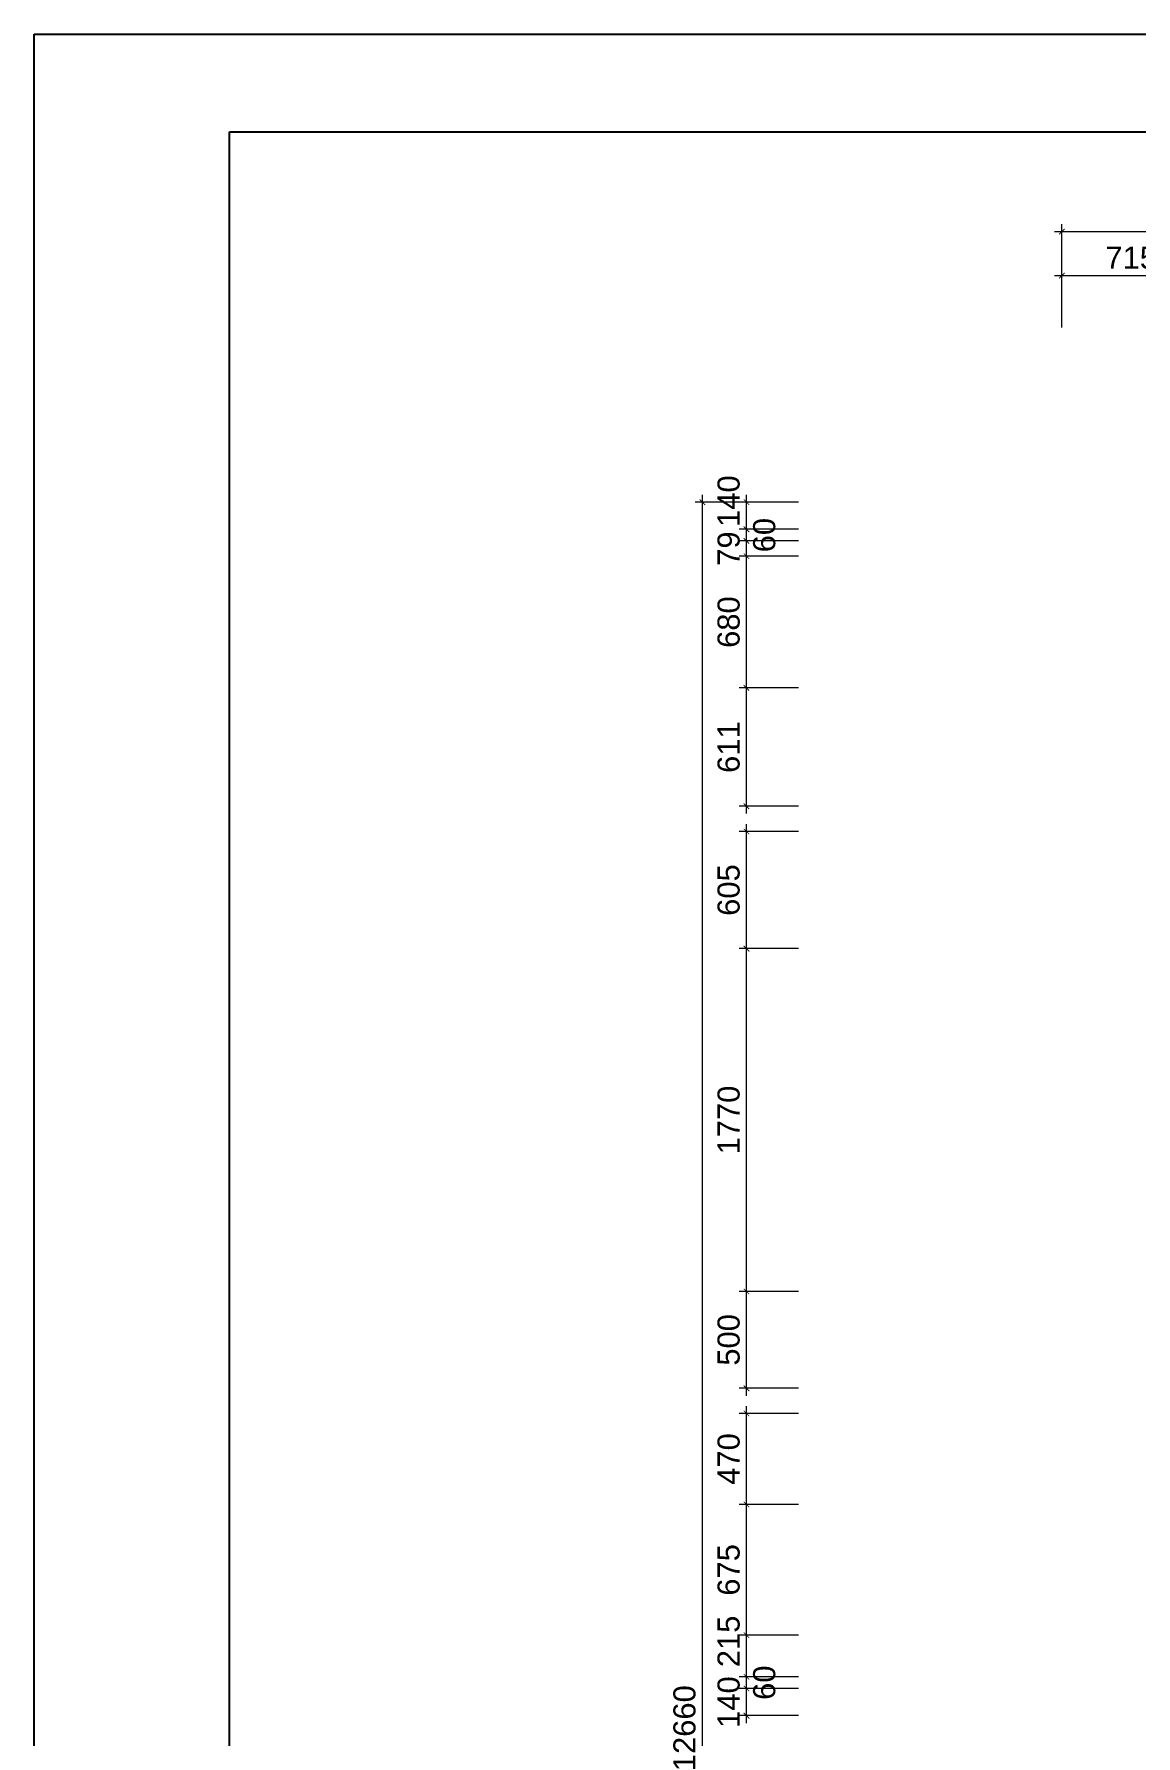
# Model space of a CAD drawing. Header units: millimetres. Extents: x 52288 to 100065, y -25566 to 18368.
# Drawn here: x 74865 to 80555, y 9581 to 18368 of the extents above; entities that cross this region are included whole.
import ezdxf

# ---------------------------------------------------------------- set-up
doc = ezdxf.new("R2010")
doc.units = ezdxf.units.MM
doc.layers.get('0').update_dxf_attribs({"color": 255})
doc.layers.add('SH-尺寸标注', color=32, linetype='Continuous')
doc.layers.add('图框', color=4, linetype='Continuous')
doc.styles.get("Standard").update_dxf_attribs({"font": 'arial.ttf'})
doc.dimstyles.new('D_16_2.35', dxfattribs={"dimtxt": 114.285719, "dimasz": 28.57143, "dimexe": 38.09524, "dimexo": 0, "dimgap": 0, "dimtad": 1, "dimdec": 0, "dimzin": 1, "dimdsep": 46, "dimtxsty": 'Standard', "dimblk": 'ARCHTICK', "dimcen": 0.09, "dimdle": 38.09524, "dimclrd": 32, "dimclre": 32, "dimclrt": 2, "dimadec": 0, "dimazin": 0, "dimtfac": 1, "dimtdec": 4, "dimtix": 1, "dimtmove": 2, "dimatfit": 3, "dimfxl": 268.57143, "dimfxlon": 1, "dimtolj": 1, "dimtzin": 0, "dimlwd": 9, "dimlwe": 9, "dimarcsym": 0})

# ---------------------------------------------------------------- blocks, each defined once
blk = doc.blocks.new('_Frame1752725')
at = {"layer": '图框', "linetype": 'Continuous'}
for p, q in [((32201, 1364), (32201, 43368)), ((32201, 43368), (91601, 43368)), ((34582, 42177), (90410, 42177)), ((34582, 2554), (34582, 42177))]:
    blk.add_line(p, q, dxfattribs=at)
blk = doc.blocks.new('_ArchTick')
at = {"color": 0, "linetype": 'ByBlock', "const_width": 0.15}
blk.add_lwpolyline([(-0.5, -0.5), (0.5, 0.5)], dxfattribs=at)
blk = doc.blocks.new('*D46')
at = {"layer": 'Defpoints', "color": 0, "linetype": 'Continuous', "transparency": 16777216}
for p in [(91758.9, 17348.1), (80172.9, 17079.6), (91758.9, 17079.6)]:
    blk.add_point(p, dxfattribs=at)
at = {"layer": 'SH-尺寸标注', "color": 32, "linetype": 'Continuous', "lineweight": 9, "transparency": 16777216}
for p, q in [((80134.8, 17348.1), (91797, 17348.1)), ((80172.9, 17079.6), (80172.9, 17386.2)), ((91758.9, 17079.6), (91758.9, 17386.2))]:
    blk.add_line(p, q, dxfattribs=at)
at = {"layer": 'SH-尺寸标注', "color": 32, "linetype": 'Continuous', "lineweight": 9, "transparency": 16777216, "xscale": 28.57142986910685, "yscale": 28.57142986910685, "zscale": 28.57142986910685, "rotation": 180}
blk.add_blockref('_ArchTick', (80172.9, 17348.1), dxfattribs=at)
at = {"layer": 'SH-尺寸标注', "color": 32, "linetype": 'Continuous', "lineweight": 9, "transparency": 16777216, "xscale": 28.57142986910685, "yscale": 28.57142986910685, "zscale": 28.57142986910685}
blk.add_blockref('_ArchTick', (91758.9, 17348.1), dxfattribs=at)
at = {"layer": 'SH-尺寸标注', "color": 2, "linetype": 'Continuous', "transparency": 16777216, "insert": (85965.9, 17440.1), "char_height": 114.29, "attachment_point": 5}
blk.add_mtext('\\A1;11586', dxfattribs=at)
blk = doc.blocks.new('*D48')
at = {"layer": 'Defpoints', "color": 0, "linetype": 'Continuous', "transparency": 16777216}
for p in [(78316.3, 15951.3), (78584.9, 15951.3), (78584.9, 3291.3)]:
    blk.add_point(p, dxfattribs=at)
at = {"layer": 'SH-尺寸标注', "color": 32, "linetype": 'Continuous', "lineweight": 9, "transparency": 16777216}
for p, q in [((78584.9, 15951.3), (78278.2, 15951.3)), ((78316.3, 3253.2), (78316.3, 15989.4)), ((78584.9, 3291.3), (78278.2, 3291.3))]:
    blk.add_line(p, q, dxfattribs=at)
at = {"layer": 'SH-尺寸标注', "color": 32, "linetype": 'Continuous', "lineweight": 9, "transparency": 16777216, "xscale": 28.57142986910685, "yscale": 28.57142986910685, "zscale": 28.57142986910685}
for p, rotation in [((78316.3, 15951.3), 90), ((78316.3, 3291.3), 270)]:
    blk.add_blockref('_ArchTick', p, dxfattribs=dict(at, rotation=rotation))
at = {"layer": 'SH-尺寸标注', "color": 2, "linetype": 'Continuous', "transparency": 16777216, "insert": (78224.3, 9621.3), "char_height": 114.29, "attachment_point": 5, "rotation": 90}
blk.add_mtext('\\A1;12660', dxfattribs=at)
blk = doc.blocks.new('*D57')
at = {"layer": 'Defpoints', "color": 0, "linetype": 'Continuous', "transparency": 16777216}
for p in [(78544.2, 9826.3), (78812.8, 9826.3), (78812.8, 9686.3)]:
    blk.add_point(p, dxfattribs=at)
at = {"layer": 'SH-尺寸标注', "color": 32, "linetype": 'Continuous', "lineweight": 9, "transparency": 16777216}
for p, q in [((78544.2, 9648.2), (78544.2, 9864.4)), ((78812.8, 9826.3), (78506.2, 9826.3)), ((78812.8, 9686.3), (78506.2, 9686.3))]:
    blk.add_line(p, q, dxfattribs=at)
at = {"layer": 'SH-尺寸标注', "color": 32, "linetype": 'Continuous', "lineweight": 9, "transparency": 16777216, "xscale": 28.57142986910685, "yscale": 28.57142986910685, "zscale": 28.57142986910685}
for p, rotation in [((78544.2, 9826.3), 90), ((78544.2, 9686.3), 270)]:
    blk.add_blockref('_ArchTick', p, dxfattribs=dict(at, rotation=rotation))
at = {"layer": 'SH-尺寸标注', "color": 2, "linetype": 'Continuous', "transparency": 16777216, "insert": (78452.3, 9756.3), "char_height": 114.29, "attachment_point": 5, "rotation": 90}
blk.add_mtext('\\A1;140', dxfattribs=at)
blk = doc.blocks.new('*D58')
at = {"layer": 'Defpoints', "color": 0, "linetype": 'Continuous', "transparency": 16777216}
for p in [(78544.2, 9886.3), (78812.8, 9886.3), (78812.8, 9826.3)]:
    blk.add_point(p, dxfattribs=at)
at = {"layer": 'SH-尺寸标注', "color": 32, "linetype": 'Continuous', "lineweight": 9, "transparency": 16777216}
for p, q in [((78812.8, 9886.3), (78506.2, 9886.3)), ((78544.2, 9788.2), (78544.2, 9924.4)), ((78812.8, 9826.3), (78506.2, 9826.3))]:
    blk.add_line(p, q, dxfattribs=at)
at = {"layer": 'SH-尺寸标注', "color": 32, "linetype": 'Continuous', "lineweight": 9, "transparency": 16777216, "xscale": 28.57142986910685, "yscale": 28.57142986910685, "zscale": 28.57142986910685}
for p, rotation in [((78544.2, 9886.3), 90), ((78544.2, 9826.3), 270)]:
    blk.add_blockref('_ArchTick', p, dxfattribs=dict(at, rotation=rotation))
at = {"layer": 'SH-尺寸标注', "color": 2, "linetype": 'Continuous', "transparency": 16777216, "insert": (78636.2, 9856.3), "char_height": 114.29, "attachment_point": 5, "rotation": 90}
blk.add_mtext('\\A1;60', dxfattribs=at)
blk = doc.blocks.new('*D59')
at = {"layer": 'Defpoints', "color": 0, "linetype": 'Continuous', "transparency": 16777216}
for p in [(78544.2, 10101.3), (78812.8, 10101.3), (78812.8, 9886.3)]:
    blk.add_point(p, dxfattribs=at)
at = {"layer": 'SH-尺寸标注', "color": 32, "linetype": 'Continuous', "lineweight": 9, "transparency": 16777216}
for p, q in [((78544.2, 9848.2), (78544.2, 10139.4)), ((78812.8, 10101.3), (78506.2, 10101.3)), ((78812.8, 9886.3), (78506.2, 9886.3))]:
    blk.add_line(p, q, dxfattribs=at)
at = {"layer": 'SH-尺寸标注', "color": 32, "linetype": 'Continuous', "lineweight": 9, "transparency": 16777216, "xscale": 28.57142986910685, "yscale": 28.57142986910685, "zscale": 28.57142986910685}
for p, rotation in [((78544.2, 10101.3), 90), ((78544.2, 9886.3), 270)]:
    blk.add_blockref('_ArchTick', p, dxfattribs=dict(at, rotation=rotation))
at = {"layer": 'SH-尺寸标注', "color": 2, "linetype": 'Continuous', "transparency": 16777216, "insert": (78452.3, 10069.4), "char_height": 114.29, "attachment_point": 5, "rotation": 90}
blk.add_mtext('\\A1;215', dxfattribs=at)
blk = doc.blocks.new('*D60')
at = {"layer": 'Defpoints', "color": 0, "linetype": 'Continuous', "transparency": 16777216}
for p in [(78544.2, 10776.3), (78812.8, 10776.3), (78812.8, 10101.3)]:
    blk.add_point(p, dxfattribs=at)
at = {"layer": 'SH-尺寸标注', "color": 32, "linetype": 'Continuous', "lineweight": 9, "transparency": 16777216}
for p, q in [((78544.2, 10063.2), (78544.2, 10814.4)), ((78812.8, 10776.3), (78506.2, 10776.3)), ((78812.8, 10101.3), (78506.2, 10101.3))]:
    blk.add_line(p, q, dxfattribs=at)
at = {"layer": 'SH-尺寸标注', "color": 32, "linetype": 'Continuous', "lineweight": 9, "transparency": 16777216, "xscale": 28.57142986910685, "yscale": 28.57142986910685, "zscale": 28.57142986910685}
for p, rotation in [((78544.2, 10776.3), 90), ((78544.2, 10101.3), 270)]:
    blk.add_blockref('_ArchTick', p, dxfattribs=dict(at, rotation=rotation))
at = {"layer": 'SH-尺寸标注', "color": 2, "linetype": 'Continuous', "transparency": 16777216, "insert": (78452.3, 10438.8), "char_height": 114.29, "attachment_point": 5, "rotation": 90}
blk.add_mtext('\\A1;675', dxfattribs=at)
blk = doc.blocks.new('*D61')
at = {"layer": 'Defpoints', "color": 0, "linetype": 'Continuous', "transparency": 16777216}
for p in [(78544.2, 11246.3), (78812.8, 11246.3), (78812.8, 10776.3)]:
    blk.add_point(p, dxfattribs=at)
at = {"layer": 'SH-尺寸标注', "color": 32, "linetype": 'Continuous', "lineweight": 9, "transparency": 16777216}
for p, q in [((78544.2, 10738.2), (78544.2, 11284.4)), ((78812.8, 11246.3), (78506.2, 11246.3)), ((78812.8, 10776.3), (78506.2, 10776.3))]:
    blk.add_line(p, q, dxfattribs=at)
at = {"layer": 'SH-尺寸标注', "color": 32, "linetype": 'Continuous', "lineweight": 9, "transparency": 16777216, "xscale": 28.57142986910685, "yscale": 28.57142986910685, "zscale": 28.57142986910685}
for p, rotation in [((78544.2, 11246.3), 90), ((78544.2, 10776.3), 270)]:
    blk.add_blockref('_ArchTick', p, dxfattribs=dict(at, rotation=rotation))
at = {"layer": 'SH-尺寸标注', "color": 2, "linetype": 'Continuous', "transparency": 16777216, "insert": (78452.3, 11011.3), "char_height": 114.29, "attachment_point": 5, "rotation": 90}
blk.add_mtext('\\A1;470', dxfattribs=at)
blk = doc.blocks.new('*D62')
at = {"layer": 'Defpoints', "color": 0, "linetype": 'Continuous', "transparency": 16777216}
for p in [(78544.2, 11876.3), (78812.8, 11876.3), (78812.8, 11376.3)]:
    blk.add_point(p, dxfattribs=at)
at = {"layer": 'SH-尺寸标注', "color": 32, "linetype": 'Continuous', "lineweight": 9, "transparency": 16777216}
for p, q in [((78812.8, 11876.3), (78506.2, 11876.3)), ((78544.2, 11338.2), (78544.2, 11914.4)), ((78812.8, 11376.3), (78506.2, 11376.3))]:
    blk.add_line(p, q, dxfattribs=at)
at = {"layer": 'SH-尺寸标注', "color": 32, "linetype": 'Continuous', "lineweight": 9, "transparency": 16777216, "xscale": 28.57142986910685, "yscale": 28.57142986910685, "zscale": 28.57142986910685}
for p, rotation in [((78544.2, 11876.3), 90), ((78544.2, 11376.3), 270)]:
    blk.add_blockref('_ArchTick', p, dxfattribs=dict(at, rotation=rotation))
at = {"layer": 'SH-尺寸标注', "color": 2, "linetype": 'Continuous', "transparency": 16777216, "insert": (78452.3, 11626.3), "char_height": 114.29, "attachment_point": 5, "rotation": 90}
blk.add_mtext('\\A1;500', dxfattribs=at)
blk = doc.blocks.new('*D63')
at = {"layer": 'Defpoints', "color": 0, "linetype": 'Continuous', "transparency": 16777216}
for p in [(78544.2, 13646.3), (78812.8, 13646.3), (78812.8, 11876.3)]:
    blk.add_point(p, dxfattribs=at)
at = {"layer": 'SH-尺寸标注', "color": 32, "linetype": 'Continuous', "lineweight": 9, "transparency": 16777216}
for p, q in [((78812.8, 13646.3), (78506.2, 13646.3)), ((78544.2, 11838.2), (78544.2, 13684.4)), ((78812.8, 11876.3), (78506.2, 11876.3))]:
    blk.add_line(p, q, dxfattribs=at)
at = {"layer": 'SH-尺寸标注', "color": 32, "linetype": 'Continuous', "lineweight": 9, "transparency": 16777216, "xscale": 28.57142986910685, "yscale": 28.57142986910685, "zscale": 28.57142986910685}
for p, rotation in [((78544.2, 13646.3), 90), ((78544.2, 11876.3), 270)]:
    blk.add_blockref('_ArchTick', p, dxfattribs=dict(at, rotation=rotation))
at = {"layer": 'SH-尺寸标注', "color": 2, "linetype": 'Continuous', "transparency": 16777216, "insert": (78452.3, 12761.3), "char_height": 114.29, "attachment_point": 5, "rotation": 90}
blk.add_mtext('\\A1;1770', dxfattribs=at)
blk = doc.blocks.new('*D64')
at = {"layer": 'Defpoints', "color": 0, "linetype": 'Continuous', "transparency": 16777216}
for p in [(78544.2, 14251.3), (78812.8, 14251.3), (78812.8, 13646.3)]:
    blk.add_point(p, dxfattribs=at)
at = {"layer": 'SH-尺寸标注', "color": 32, "linetype": 'Continuous', "lineweight": 9, "transparency": 16777216}
for p, q in [((78812.8, 14251.3), (78506.2, 14251.3)), ((78544.2, 13608.2), (78544.2, 14289.4)), ((78812.8, 13646.3), (78506.2, 13646.3))]:
    blk.add_line(p, q, dxfattribs=at)
at = {"layer": 'SH-尺寸标注', "color": 32, "linetype": 'Continuous', "lineweight": 9, "transparency": 16777216, "xscale": 28.57142986910685, "yscale": 28.57142986910685, "zscale": 28.57142986910685}
for p, rotation in [((78544.2, 14251.3), 90), ((78544.2, 13646.3), 270)]:
    blk.add_blockref('_ArchTick', p, dxfattribs=dict(at, rotation=rotation))
at = {"layer": 'SH-尺寸标注', "color": 2, "linetype": 'Continuous', "transparency": 16777216, "insert": (78452.3, 13948.8), "char_height": 114.29, "attachment_point": 5, "rotation": 90}
blk.add_mtext('\\A1;605', dxfattribs=at)
blk = doc.blocks.new('*D65')
at = {"layer": 'Defpoints', "color": 0, "linetype": 'Continuous', "transparency": 16777216}
for p in [(78544.2, 14992.3), (78812.8, 14992.3), (78812.8, 14381.3)]:
    blk.add_point(p, dxfattribs=at)
at = {"layer": 'SH-尺寸标注', "color": 32, "linetype": 'Continuous', "lineweight": 9, "transparency": 16777216}
for p, q in [((78544.2, 14343.2), (78544.2, 15030.4)), ((78812.8, 14992.3), (78506.2, 14992.3)), ((78812.8, 14381.3), (78506.2, 14381.3))]:
    blk.add_line(p, q, dxfattribs=at)
at = {"layer": 'SH-尺寸标注', "color": 32, "linetype": 'Continuous', "lineweight": 9, "transparency": 16777216, "xscale": 28.57142986910685, "yscale": 28.57142986910685, "zscale": 28.57142986910685}
for p, rotation in [((78544.2, 14992.3), 90), ((78544.2, 14381.3), 270)]:
    blk.add_blockref('_ArchTick', p, dxfattribs=dict(at, rotation=rotation))
at = {"layer": 'SH-尺寸标注', "color": 2, "linetype": 'Continuous', "transparency": 16777216, "insert": (78452.3, 14686.8), "char_height": 114.29, "attachment_point": 5, "rotation": 90}
blk.add_mtext('\\A1;611', dxfattribs=at)
blk = doc.blocks.new('*D66')
at = {"layer": 'Defpoints', "color": 0, "linetype": 'Continuous', "transparency": 16777216}
for p in [(78544.2, 15672.3), (78812.8, 15672.3), (78812.8, 14992.3)]:
    blk.add_point(p, dxfattribs=at)
at = {"layer": 'SH-尺寸标注', "color": 32, "linetype": 'Continuous', "lineweight": 9, "transparency": 16777216}
for p, q in [((78812.8, 15672.3), (78506.2, 15672.3)), ((78544.2, 14954.2), (78544.2, 15710.4)), ((78812.8, 14992.3), (78506.2, 14992.3))]:
    blk.add_line(p, q, dxfattribs=at)
at = {"layer": 'SH-尺寸标注', "color": 32, "linetype": 'Continuous', "lineweight": 9, "transparency": 16777216, "xscale": 28.57142986910685, "yscale": 28.57142986910685, "zscale": 28.57142986910685}
for p, rotation in [((78544.2, 15672.3), 90), ((78544.2, 14992.3), 270)]:
    blk.add_blockref('_ArchTick', p, dxfattribs=dict(at, rotation=rotation))
at = {"layer": 'SH-尺寸标注', "color": 2, "linetype": 'Continuous', "transparency": 16777216, "insert": (78452.3, 15332.3), "char_height": 114.29, "attachment_point": 5, "rotation": 90}
blk.add_mtext('\\A1;680', dxfattribs=at)
blk = doc.blocks.new('*D67')
at = {"layer": 'Defpoints', "color": 0, "linetype": 'Continuous', "transparency": 16777216}
for p in [(78544.2, 15751.3), (78812.8, 15751.3), (78812.8, 15672.3)]:
    blk.add_point(p, dxfattribs=at)
at = {"layer": 'SH-尺寸标注', "color": 32, "linetype": 'Continuous', "lineweight": 9, "transparency": 16777216}
for p, q in [((78812.8, 15751.3), (78506.2, 15751.3)), ((78544.2, 15634.2), (78544.2, 15789.4)), ((78812.8, 15672.3), (78506.2, 15672.3))]:
    blk.add_line(p, q, dxfattribs=at)
at = {"layer": 'SH-尺寸标注', "color": 32, "linetype": 'Continuous', "lineweight": 9, "transparency": 16777216, "xscale": 28.57142986910685, "yscale": 28.57142986910685, "zscale": 28.57142986910685}
for p, rotation in [((78544.2, 15751.3), 90), ((78544.2, 15672.3), 270)]:
    blk.add_blockref('_ArchTick', p, dxfattribs=dict(at, rotation=rotation))
at = {"layer": 'SH-尺寸标注', "color": 2, "linetype": 'Continuous', "transparency": 16777216, "insert": (78452.3, 15711.8), "char_height": 114.29, "attachment_point": 5, "rotation": 90}
blk.add_mtext('\\A1;79', dxfattribs=at)
blk = doc.blocks.new('*D68')
at = {"layer": 'Defpoints', "color": 0, "linetype": 'Continuous', "transparency": 16777216}
for p in [(78544.2, 15811.3), (78812.8, 15811.3), (78812.8, 15751.3)]:
    blk.add_point(p, dxfattribs=at)
at = {"layer": 'SH-尺寸标注', "color": 32, "linetype": 'Continuous', "lineweight": 9, "transparency": 16777216}
for p, q in [((78544.2, 15713.2), (78544.2, 15849.4)), ((78812.8, 15811.3), (78506.2, 15811.3)), ((78812.8, 15751.3), (78506.2, 15751.3))]:
    blk.add_line(p, q, dxfattribs=at)
at = {"layer": 'SH-尺寸标注', "color": 32, "linetype": 'Continuous', "lineweight": 9, "transparency": 16777216, "xscale": 28.57142986910685, "yscale": 28.57142986910685, "zscale": 28.57142986910685}
for p, rotation in [((78544.2, 15811.3), 90), ((78544.2, 15751.3), 270)]:
    blk.add_blockref('_ArchTick', p, dxfattribs=dict(at, rotation=rotation))
at = {"layer": 'SH-尺寸标注', "color": 2, "linetype": 'Continuous', "transparency": 16777216, "insert": (78636.2, 15781.3), "char_height": 114.29, "attachment_point": 5, "rotation": 90}
blk.add_mtext('\\A1;60', dxfattribs=at)
blk = doc.blocks.new('*D69')
at = {"layer": 'Defpoints', "color": 0, "linetype": 'Continuous', "transparency": 16777216}
for p in [(78544.2, 15951.3), (78812.8, 15951.3), (78812.8, 15811.3)]:
    blk.add_point(p, dxfattribs=at)
at = {"layer": 'SH-尺寸标注', "color": 32, "linetype": 'Continuous', "lineweight": 9, "transparency": 16777216}
for p, q in [((78812.8, 15951.3), (78506.2, 15951.3)), ((78544.2, 15773.2), (78544.2, 15989.4)), ((78812.8, 15811.3), (78506.2, 15811.3))]:
    blk.add_line(p, q, dxfattribs=at)
at = {"layer": 'SH-尺寸标注', "color": 32, "linetype": 'Continuous', "lineweight": 9, "transparency": 16777216, "xscale": 28.57142986910685, "yscale": 28.57142986910685, "zscale": 28.57142986910685}
for p, rotation in [((78544.2, 15951.3), 90), ((78544.2, 15811.3), 270)]:
    blk.add_blockref('_ArchTick', p, dxfattribs=dict(at, rotation=rotation))
at = {"layer": 'SH-尺寸标注', "color": 2, "linetype": 'Continuous', "transparency": 16777216, "insert": (78452.3, 15956.9), "char_height": 114.29, "attachment_point": 5, "rotation": 90}
blk.add_mtext('\\A1;140', dxfattribs=at)
blk = doc.blocks.new('*D79')
at = {"layer": 'Defpoints', "color": 0, "linetype": 'Continuous', "transparency": 16777216}
for p in [(80887.9, 17121.1), (80172.9, 16852.5), (80887.9, 16852.5)]:
    blk.add_point(p, dxfattribs=at)
at = {"layer": 'SH-尺寸标注', "color": 32, "linetype": 'Continuous', "lineweight": 9, "transparency": 16777216}
for p, q in [((80172.9, 16852.5), (80172.9, 17159.2)), ((80887.9, 16852.5), (80887.9, 17159.2)), ((80134.8, 17121.1), (80926, 17121.1))]:
    blk.add_line(p, q, dxfattribs=at)
at = {"layer": 'SH-尺寸标注', "color": 32, "linetype": 'Continuous', "lineweight": 9, "transparency": 16777216, "xscale": 28.57142986910685, "yscale": 28.57142986910685, "zscale": 28.57142986910685, "rotation": 180}
blk.add_blockref('_ArchTick', (80172.9, 17121.1), dxfattribs=at)
at = {"layer": 'SH-尺寸标注', "color": 32, "linetype": 'Continuous', "lineweight": 9, "transparency": 16777216, "xscale": 28.57142986910685, "yscale": 28.57142986910685, "zscale": 28.57142986910685}
blk.add_blockref('_ArchTick', (80887.9, 17121.1), dxfattribs=at)
at = {"layer": 'SH-尺寸标注', "color": 2, "linetype": 'Continuous', "transparency": 16777216, "insert": (80530.4, 17213), "char_height": 114.29, "attachment_point": 5}
blk.add_mtext('\\A1;715', dxfattribs=at)

msp = doc.modelspace()

# ---------------------------------------------------------------- block references
at = {"layer": '图框', "color": 7, "xscale": 0.4242424368858339, "yscale": 0.4242424368858339}
msp.add_blockref('_Frame1752725', (61204, -30.1), dxfattribs=at)

# ---------------------------------------------------------------- dimensions: what is measured, and where the dimension line sits
at = {"layer": 'SH-尺寸标注', "color": 32, "linetype": 'Continuous'}
for base, p1, p2, picture, middle in [((91758.9, 17348.1), (80172.9, 17079.6), (91758.9, 17079.6), '*D46', (85965.9, 17440.1)), ((80887.9, 17121.1), (80172.9, 16852.5), (80887.9, 16852.5), '*D79', (80530.4, 17213))]:
    dim = msp.add_linear_dim(base=base, p1=p1, p2=p2, dimstyle='D_16_2.35', override={"dimscale": 1, "dimclrt": 2}, dxfattribs=at)
    dim.commit()
    dim.dimension.update_dxf_attribs({"geometry": picture, "text_midpoint": middle, "dimtype": 160})
for base, p1, p2, picture, middle, dimtype in [((78544.2, 15951.3), (78812.8, 15811.3), (78812.8, 15951.3), '*D69', (78452.3, 15956.9), 161), ((78316.3, 15951.3), (78584.9, 3291.3), (78584.9, 15951.3), '*D48', (78224.3, 9621.3), 160), ((78544.2, 15811.3), (78812.8, 15751.3), (78812.8, 15811.3), '*D68', (78636.2, 15781.3), 161), ((78544.2, 15751.3), (78812.8, 15672.3), (78812.8, 15751.3), '*D67', (78452.3, 15711.8), 161), ((78544.2, 15672.3), (78812.8, 14992.3), (78812.8, 15672.3), '*D66', (78452.3, 15332.3), 161), ((78544.2, 14992.3), (78812.8, 14381.3), (78812.8, 14992.3), '*D65', (78452.3, 14686.8), 161), ((78544.2, 14251.3), (78812.8, 13646.3), (78812.8, 14251.3), '*D64', (78452.3, 13948.8), 160), ((78544.2, 13646.3), (78812.8, 11876.3), (78812.8, 13646.3), '*D63', (78452.3, 12761.3), 160), ((78544.2, 11876.3), (78812.8, 11376.3), (78812.8, 11876.3), '*D62', (78452.3, 11626.3), 161), ((78544.2, 11246.3), (78812.8, 10776.3), (78812.8, 11246.3), '*D61', (78452.3, 11011.3), 161), ((78544.2, 10776.3), (78812.8, 10101.3), (78812.8, 10776.3), '*D60', (78452.3, 10438.8), 161), ((78544.2, 10101.3), (78812.8, 9886.3), (78812.8, 10101.3), '*D59', (78452.3, 10069.4), 161), ((78544.2, 9886.3), (78812.8, 9826.3), (78812.8, 9886.3), '*D58', (78636.2, 9856.3), 161), ((78544.2, 9826.3), (78812.8, 9686.3), (78812.8, 9826.3), '*D57', (78452.3, 9756.3), 161)]:
    dim = msp.add_linear_dim(base=base, p1=p1, p2=p2, angle=90, dimstyle='D_16_2.35', override={"dimscale": 1, "dimclrt": 2}, dxfattribs=at)
    dim.commit()
    dim.dimension.update_dxf_attribs({"geometry": picture, "text_midpoint": middle, "dimtype": dimtype})

doc.saveas('drawing.dxf')
